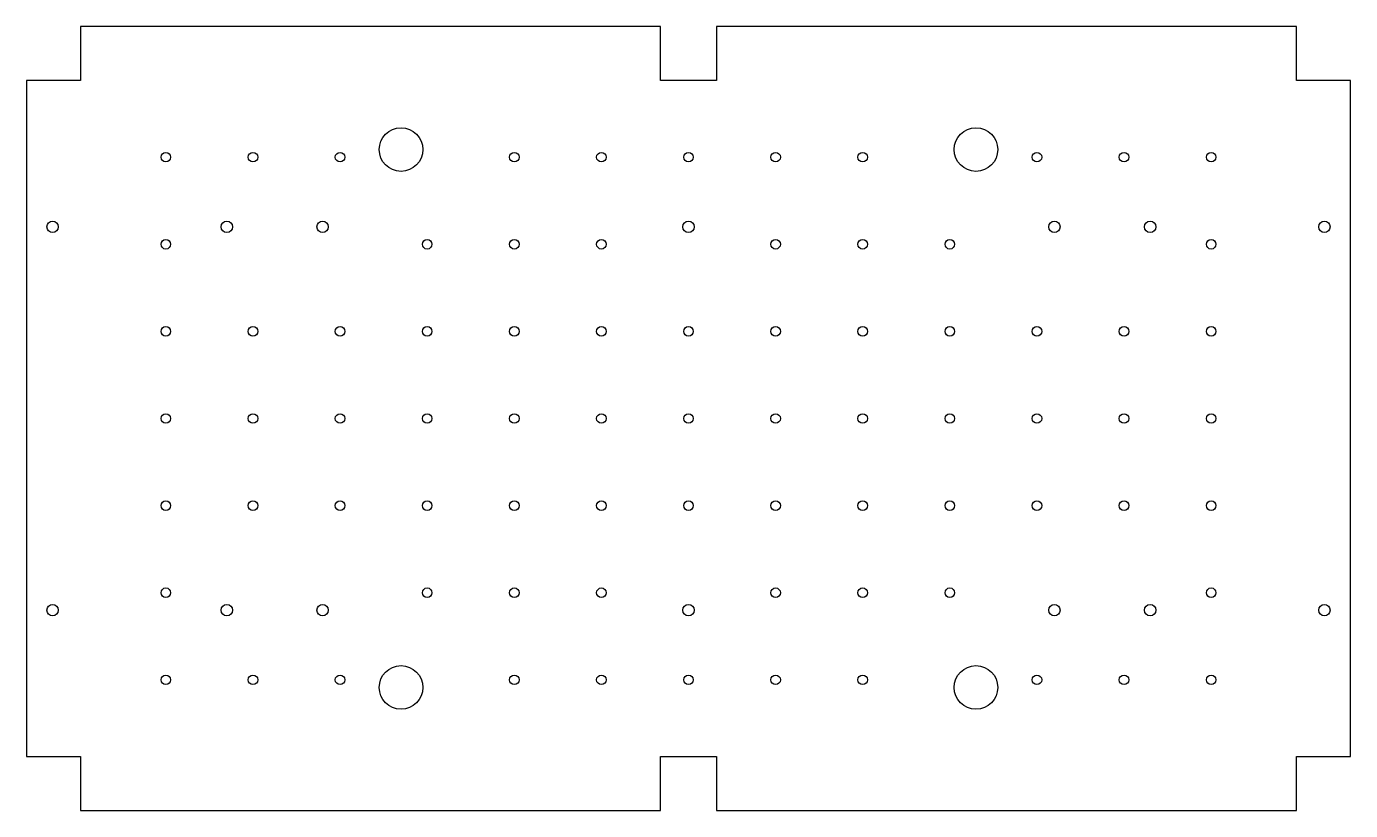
# Model space of a CAD drawing. Header units: millimetres. Extents: x -380 to 380, y -225 to 225.
import ezdxf

# ---------------------------------------------------------------- set-up
doc = ezdxf.new("R2010")
doc.units = ezdxf.units.MM
doc.layers.add('CUT', color=7, linetype='CONTINUOUS')

msp = doc.modelspace()

# ---------------------------------------------------------------- linework, layer by layer
at = {"layer": 'CUT'}
for p, q in [((-349, 225), (-349, 194)), ((-16, 225), (-349, 225)), ((-16, 194), (-16, 225)), ((16, 225), (16, 194)), ((349, 225), (16, 225)), ((349, 194), (349, 225)), ((-380, 194), (-380, -194)), ((-349, 194), (-380, 194)), ((16, 194), (-16, 194)), ((380, 194), (349, 194)), ((380, -194), (380, 194)), ((-380, -194), (-349, -194)), ((-349, -194), (-349, -225)), ((-16, -225), (-16, -194)), ((-16, -194), (16, -194)), ((16, -194), (16, -225)), ((349, -225), (349, -194)), ((349, -194), (380, -194)), ((-349, -225), (-16, -225)), ((16, -225), (349, -225))]:
    msp.add_line(p, q, dxfattribs=at)
for centre, radius in [((-165, 154.34), 12.5), ((165, 154.34), 12.5), ((-300, 150), 2.75), ((-250, 150), 2.75), ((-200, 150), 2.75), ((-100, 150), 2.75), ((-50, 150), 2.75), ((0, 150), 2.75), ((50, 150), 2.75), ((100, 150), 2.75), ((200, 150), 2.75), ((250, 150), 2.75), ((300, 150), 2.75), ((-365, 110), 3.25), ((-265, 110), 3.25), ((-210, 110), 3.25), ((0, 110), 3.25), ((210, 110), 3.25), ((265, 110), 3.25), ((365, 110), 3.25), ((-300, 100), 2.75), ((-150, 100), 2.75), ((-100, 100), 2.75), ((-50, 100), 2.75), ((50, 100), 2.75), ((100, 100), 2.75), ((150, 100), 2.75), ((300, 100), 2.75), ((-300, 50), 2.75), ((-250, 50), 2.75), ((-200, 50), 2.75), ((-150, 50), 2.75), ((-100, 50), 2.75), ((-50, 50), 2.75), ((0, 50), 2.75), ((50, 50), 2.75), ((100, 50), 2.75), ((150, 50), 2.75), ((200, 50), 2.75), ((250, 50), 2.75), ((300, 50), 2.75), ((-300, 0), 2.75), ((-250, 0), 2.75), ((-200, 0), 2.75), ((-150, 0), 2.75), ((-100, 0), 2.75), ((-50, 0), 2.75), ((0, 0), 2.75), ((50, 0), 2.75), ((100, 0), 2.75), ((150, 0), 2.75), ((200, 0), 2.75), ((250, 0), 2.75), ((300, 0), 2.75), ((-300, -50), 2.75), ((-250, -50), 2.75), ((-200, -50), 2.75), ((-150, -50), 2.75), ((-100, -50), 2.75), ((-50, -50), 2.75), ((0, -50), 2.75), ((50, -50), 2.75), ((100, -50), 2.75), ((150, -50), 2.75), ((200, -50), 2.75), ((250, -50), 2.75), ((300, -50), 2.75), ((-300, -100), 2.75), ((-150, -100), 2.75), ((-100, -100), 2.75), ((-50, -100), 2.75), ((50, -100), 2.75), ((100, -100), 2.75), ((150, -100), 2.75), ((300, -100), 2.75), ((-365, -110), 3.25), ((-265, -110), 3.25), ((-210, -110), 3.25), ((0, -110), 3.25), ((210, -110), 3.25), ((265, -110), 3.25), ((365, -110), 3.25), ((-165, -154.34), 12.5), ((165, -154.34), 12.5), ((-300, -150), 2.75), ((-250, -150), 2.75), ((-200, -150), 2.75), ((-100, -150), 2.75), ((-50, -150), 2.75), ((0, -150), 2.75), ((50, -150), 2.75), ((100, -150), 2.75), ((200, -150), 2.75), ((250, -150), 2.75), ((300, -150), 2.75)]:
    msp.add_circle(centre, radius, dxfattribs=at)

doc.saveas('drawing.dxf')
